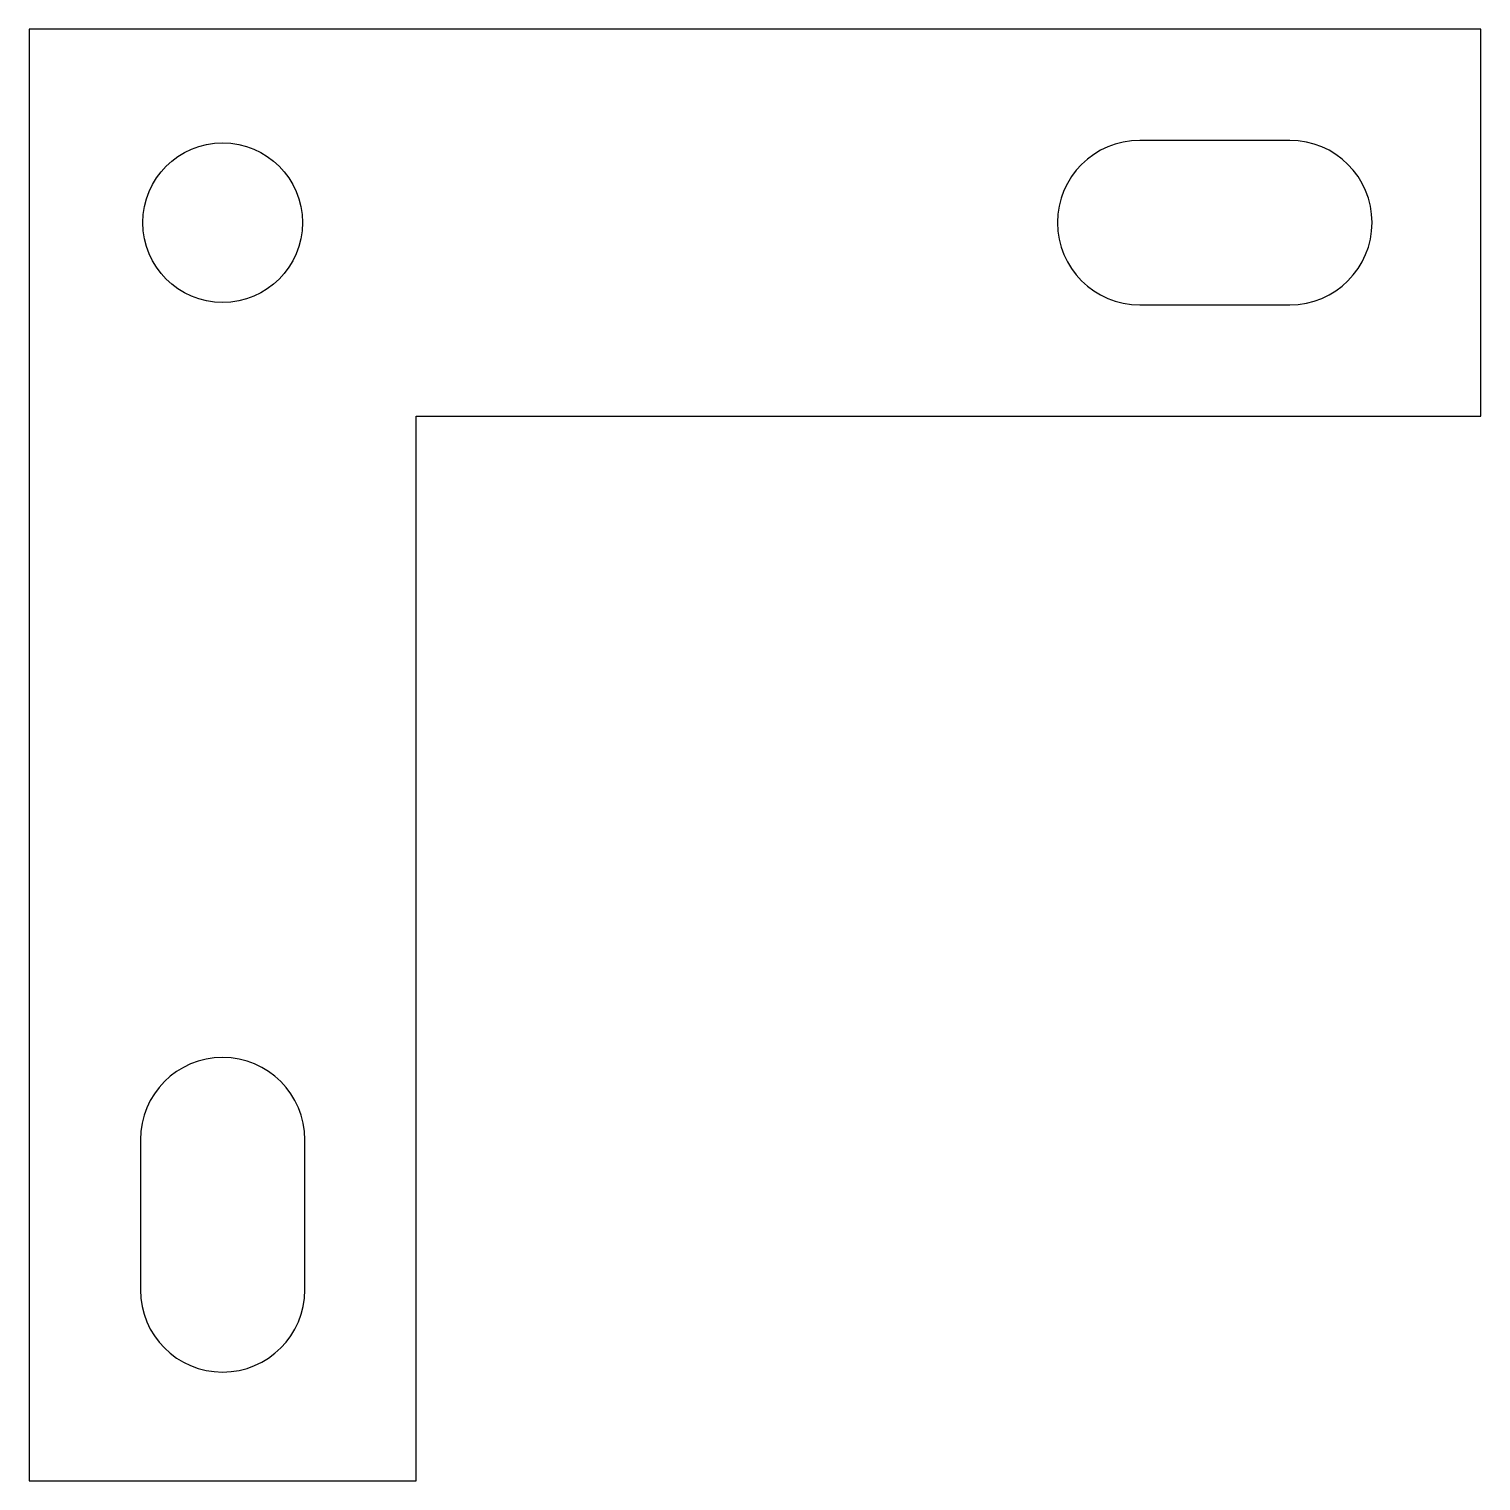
# Model space of a CAD drawing. Header units: millimetres. Extents: x -4 to 26, y -26 to 4.
import ezdxf

# ---------------------------------------------------------------- set-up
doc = ezdxf.new("R2010")
doc.units = ezdxf.units.MM
doc.layers.add('CUT_HOLES', color=7, linetype='Continuous')
doc.layers.add('CUT_OUTER', color=7, linetype='Continuous')

msp = doc.modelspace()

# ---------------------------------------------------------------- linework, layer by layer
at = {"layer": 'CUT_HOLES'}
for points in [[(18.95, -1.7), (22.05, -1.7, 1), (22.05, 1.7), (18.95, 1.7, 1)], [(1.7, -22.05), (1.7, -18.95, 1), (-1.7, -18.95), (-1.7, -22.05, 1)]]:
    msp.add_lwpolyline(points, format="xyb", close=True, dxfattribs=at)
msp.add_circle((0, 0), 1.65, dxfattribs=at)
at = {"layer": 'CUT_OUTER'}
msp.add_lwpolyline([(-4, -26), (4, -26), (4, -4), (26, -4), (26, 4), (-4, 4)], close=True, dxfattribs=at)

doc.saveas('drawing.dxf')
